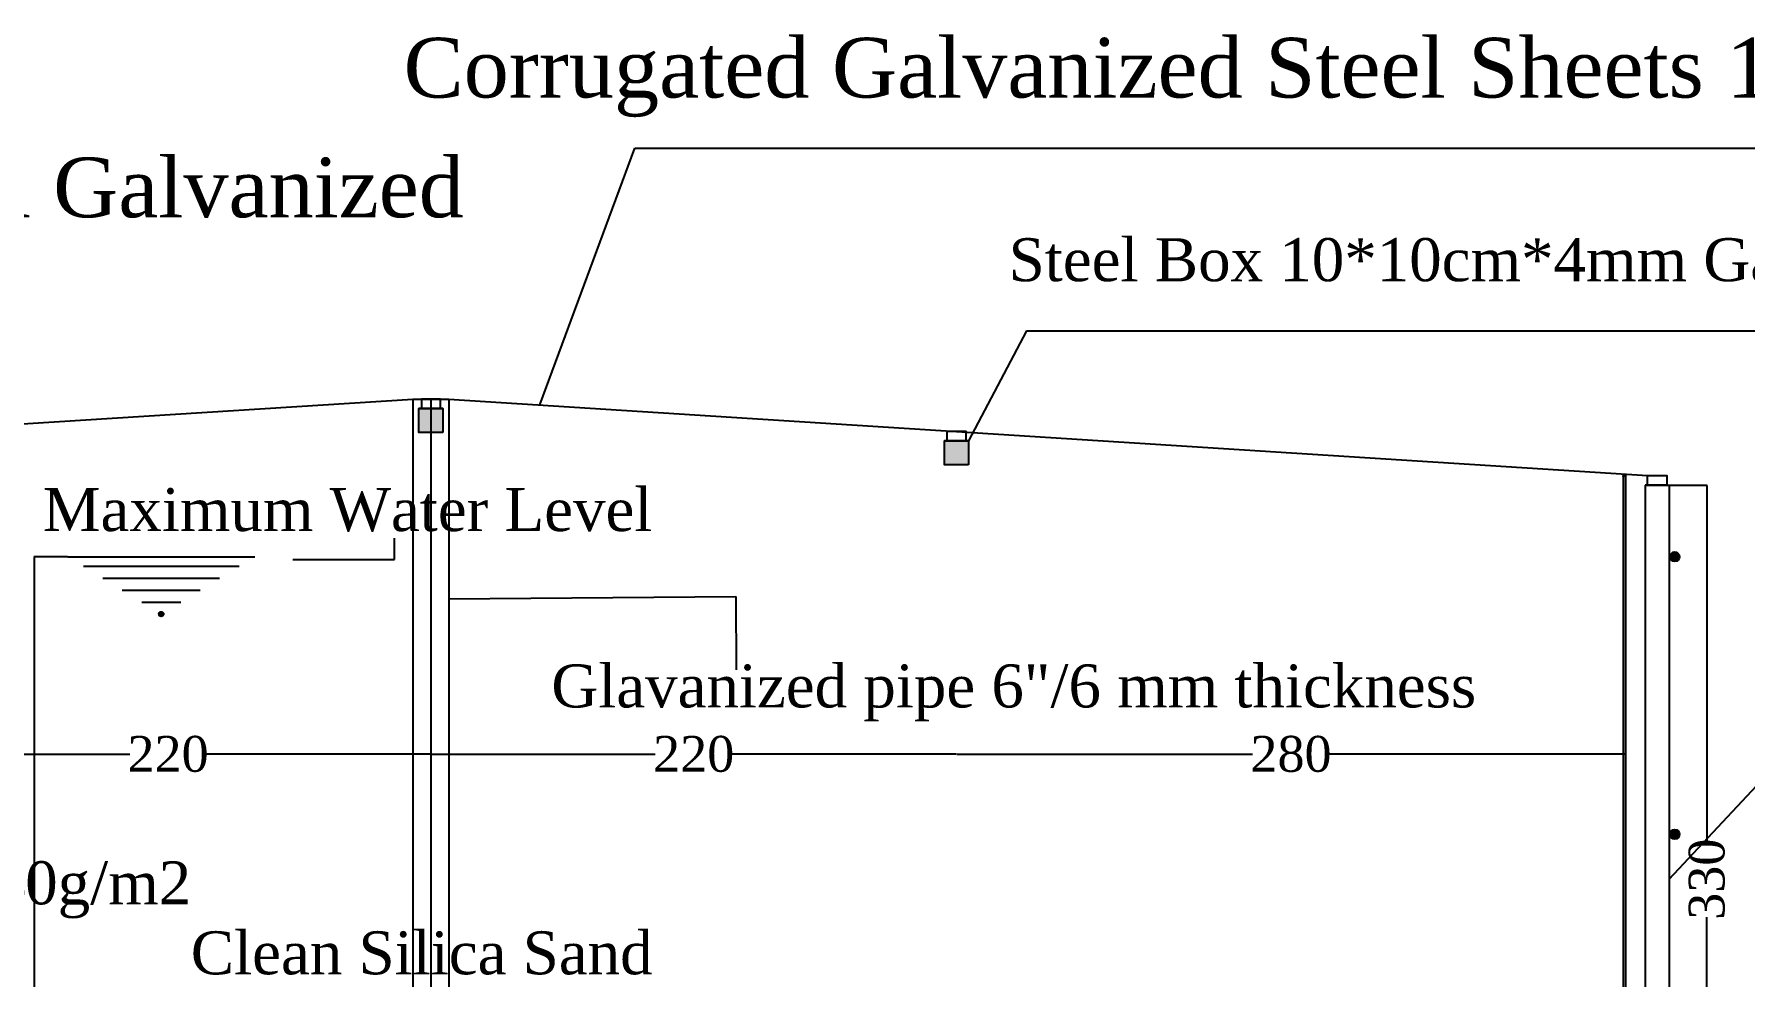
# Model space of a CAD drawing. Header units: centimetres. Extents: x 19229 to 51025, y 9487 to 24710.
# Drawn here: x 26003 to 26719, y 10953 to 11348 of the extents above; entities that cross this region are included whole.
import ezdxf

# ---------------------------------------------------------------- set-up
doc = ezdxf.new("R2010")
doc.units = ezdxf.units.CM
doc.layers.get('0').update_dxf_attribs({"linetype": 'CONTINUOUS'})
doc.layers.get('DEFPOINTS').update_dxf_attribs({"linetype": 'CONTINUOUS'})
doc.styles.add('style2', font='times.ttf', dxfattribs={"height": 15})
doc.styles.add('style3', font='times.ttf', dxfattribs={"height": 25})
doc.dimstyles.get("Standard").update_dxf_attribs({"dimtxt": 15, "dimasz": 0.18, "dimexe": 0.18, "dimexo": 0.0625, "dimgap": 0.09, "dimtad": 0, "dimdec": 0, "dimzin": 0, "dimdsep": 46, "dimtxsty": 'style2', "dimcen": 0.09, "dimadec": 0, "dimazin": 0, "dimtfac": 1, "dimtdec": 0, "dimtofl": 0, "dimtmove": 0, "dimatfit": 3, "dimfxl": 1, "dimtolj": 1, "dimtzin": 0, "dimarcsym": 0})

# ---------------------------------------------------------------- blocks, each defined once
blk = doc.blocks.new('*D54')
at = {"color": 0, "lineweight": -2, "ltscale": 20}
for p, q in [((26016.8, 11128.91), (26002.67, 11128.91)), ((26002.85, 11128.73), (26002.85, 10943.36)), ((26002.85, 10829.09), (26002.85, 10911.65)), ((25972.68, 10828.91), (26003.03, 10828.91))]:
    blk.add_line(p, q, dxfattribs=at)
at = {"color": 0, "ltscale": 20}
for points in [[(26002.82, 11128.73), (26002.88, 11128.73), (26002.85, 11128.91)], [(26002.82, 10829.09), (26002.88, 10829.09), (26002.85, 10828.91)]]:
    blk.add_solid(points, dxfattribs=at)
at = {"layer": 'DEFPOINTS', "color": 0, "ltscale": 20}
for p in [(26002.85, 11128.91), (26016.86, 11128.91), (25972.62, 10828.91)]:
    blk.add_point(p, dxfattribs=at)
at = {"color": 0, "ltscale": 20, "insert": (26002.85, 10927.51), "char_height": 15, "attachment_point": 5, "rotation": 90, "style": 'style2'}
blk.add_mtext('\\A1;300', dxfattribs=at)
blk = doc.blocks.new('*D55')
at = {"color": 0, "lineweight": -2, "ltscale": 20}
for p, q in [((26687.18, 11158.91), (26703.1, 11158.91)), ((26702.92, 11158.73), (26702.92, 11009.8)), ((26702.92, 10829.15), (26702.92, 10978.08)), ((26693.91, 10828.97), (26703.1, 10828.97))]:
    blk.add_line(p, q, dxfattribs=at)
at = {"color": 0, "ltscale": 20}
for points in [[(26702.89, 11158.73), (26702.95, 11158.73), (26702.92, 11158.91)], [(26702.89, 10829.15), (26702.95, 10829.15), (26702.92, 10828.97)]]:
    blk.add_solid(points, dxfattribs=at)
at = {"layer": 'DEFPOINTS', "color": 0, "ltscale": 20}
for p in [(26687.11, 11158.91), (26702.92, 11158.91), (26693.85, 10828.97)]:
    blk.add_point(p, dxfattribs=at)
at = {"color": 0, "ltscale": 20, "insert": (26702.92, 10993.94), "char_height": 15, "attachment_point": 5, "rotation": 90, "style": 'style2'}
blk.add_mtext('\\A1;330', dxfattribs=at)
blk = doc.blocks.new('*D62')
at = {"color": 0, "lineweight": -2, "ltscale": 20}
for p, q in [((26168.85, 11046.29), (26168.85, 11046.47)), ((26169.03, 11046.29), (26262.78, 11046.29)), ((26388.67, 11046.29), (26294.91, 11046.29)), ((26388.85, 11046.35), (26388.85, 11046.47))]:
    blk.add_line(p, q, dxfattribs=at)
at = {"color": 0, "ltscale": 20}
for points in [[(26169.03, 11046.32), (26169.03, 11046.26), (26168.85, 11046.29)], [(26388.67, 11046.32), (26388.67, 11046.26), (26388.85, 11046.29)]]:
    blk.add_solid(points, dxfattribs=at)
at = {"layer": 'DEFPOINTS', "color": 0, "ltscale": 20}
for p in [(26168.85, 11046.23), (26388.85, 11046.29), (26388.85, 11046.29)]:
    blk.add_point(p, dxfattribs=at)
at = {"color": 0, "ltscale": 20, "insert": (26278.85, 11046.29), "char_height": 15, "attachment_point": 5, "style": 'style2'}
blk.add_mtext('\\A1;220', dxfattribs=at)
blk = doc.blocks.new('*D63')
at = {"color": 0, "lineweight": -2, "ltscale": 20}
for p, q in [((26388.85, 11046.35), (26388.85, 11046.47)), ((26389.03, 11046.29), (26512.78, 11046.29)), ((26668.68, 11046.29), (26544.92, 11046.29)), ((26668.86, 11046.4), (26668.86, 11046.11))]:
    blk.add_line(p, q, dxfattribs=at)
at = {"color": 0, "ltscale": 20}
for points in [[(26389.03, 11046.32), (26389.03, 11046.26), (26388.85, 11046.29)], [(26668.68, 11046.32), (26668.68, 11046.26), (26668.86, 11046.29)]]:
    blk.add_solid(points, dxfattribs=at)
at = {"layer": 'DEFPOINTS', "color": 0, "ltscale": 20}
for p in [(26388.85, 11046.29), (26668.86, 11046.46), (26668.86, 11046.29)]:
    blk.add_point(p, dxfattribs=at)
at = {"color": 0, "ltscale": 20, "insert": (26528.85, 11046.29), "char_height": 15, "attachment_point": 5, "style": 'style2'}
blk.add_mtext('\\A1;280', dxfattribs=at)
blk = doc.blocks.new('*D64')
at = {"color": 0, "lineweight": -2, "ltscale": 20}
for p, q in [((25948.85, 11046.41), (25948.85, 11046.11)), ((25949.03, 11046.29), (26042.78, 11046.29)), ((26168.67, 11046.29), (26074.91, 11046.29)), ((26168.85, 11046.29), (26168.85, 11046.47))]:
    blk.add_line(p, q, dxfattribs=at)
at = {"color": 0, "ltscale": 20}
for points in [[(25949.03, 11046.32), (25949.03, 11046.26), (25948.85, 11046.29)], [(26168.67, 11046.32), (26168.67, 11046.26), (26168.85, 11046.29)]]:
    blk.add_solid(points, dxfattribs=at)
at = {"layer": 'DEFPOINTS', "color": 0, "ltscale": 20}
for p in [(25948.85, 11046.47), (25948.85, 11046.29), (26168.85, 11046.23)]:
    blk.add_point(p, dxfattribs=at)
at = {"color": 0, "ltscale": 20, "insert": (26058.85, 11046.29), "char_height": 15, "attachment_point": 5, "style": 'style2'}
blk.add_mtext('\\A1;220', dxfattribs=at)

msp = doc.modelspace()

# ---------------------------------------------------------------- hatches: boundary and pattern name
at = {"ltscale": 20}
h = msp.add_hatch(color=7, dxfattribs=at)
h.dxf.hatch_style = 1
h.paths.add_polyline_path([(26163.85, 11190.91), (26173.85, 11190.91), (26173.85, 11180.91), (26163.85, 11180.91)])
h = msp.add_hatch(color=7, dxfattribs=at)
h.dxf.hatch_style = 1
h.paths.add_polyline_path([(26383.85, 11177.35), (26393.85, 11177.35), (26393.85, 11167.35), (26383.85, 11167.35)])
h = msp.add_hatch(color=7, dxfattribs=at)
h.dxf.hatch_style = 1
h.paths.add_polyline_path([(26667.79, 11162.55, 0.125851), (26667.86, 11162.28), (26667.86, 11162.55), (26668.9, 11162.55, 1)])
h = msp.add_hatch(color=7, dxfattribs=at)
h.dxf.hatch_style = 1
h.paths.add_polyline_path([(26691.5, 11128.91, 1), (26687.5, 11128.91, 1)])
h = msp.add_hatch(color=7)
h.dxf.hatch_style = 1
h.paths.add_polyline_path([(26054.99, 11104.91, 1), (26056.99, 11104.91, 1)])
h = msp.add_hatch(color=7, dxfattribs=at)
h.dxf.hatch_style = 1
h.paths.add_polyline_path([(26691.5, 11012.74, 1), (26687.5, 11012.74, 1)])

# ---------------------------------------------------------------- linework, layer by layer
at = {"color": 7, "ltscale": 20}
for p, q in [((26214.51, 11192.47), (26254.25, 11299.87)), ((26254.25, 11299.87), (26815.57, 11299.87)), ((26418.15, 11223.51), (26393.85, 11177.35)), ((26418.15, 11223.51), (26731.69, 11223.51)), ((25659.58, 11162.91), (26161.35, 11194.91)), ((26161.35, 11194.91), (26176.35, 11194.91)), ((26173.85, 11190.91), (26163.85, 11190.91)), ((26176.35, 11194.91), (26678.11, 11162.91)), ((26393.85, 11177.35), (26383.85, 11177.35)), ((26678.11, 11158.91), (26677.11, 11158.91)), ((26677.11, 11158.91), (26687.11, 11158.91)), ((26153.6, 11127.76), (26153.6, 11136.73)), ((26111.01, 11127.76), (26153.6, 11127.76)), ((26176.35, 11111.34), (26296.52, 11112.23)), ((26296.52, 11112.23), (26296.62, 11081.54)), ((26687.11, 10993.91), (26727.84, 11037.5))]:
    msp.add_line(p, q, dxfattribs=at)
at = {"color": 7, "linetype": 'Continuous', "ltscale": 20}
for p, q in [((26161.35, 11194.91), (26161.35, 10843.91)), ((26168.85, 11194.91), (26168.85, 10843.91)), ((26176.35, 11194.91), (26176.35, 10843.91))]:
    msp.add_line(p, q, dxfattribs=at)
at = {"color": 7}
for p, q in [((26667.86, 11163.13), (26667.86, 10845.41)), ((26668.86, 11163.11), (26668.86, 10828.91)), ((26677.11, 11158.91), (26677.11, 10828.91)), ((26687.11, 11158.91), (26687.11, 10828.91)), ((26016.86, 11128.91), (26095.12, 11128.91)), ((26023.38, 11124.91), (26088.6, 11124.91)), ((26031.53, 11119.91), (26080.44, 11119.91)), ((26039.69, 11114.91), (26072.29, 11114.91)), ((26047.84, 11109.91), (26064.14, 11109.91)), ((26677.11, 11080.91), (26677.11, 11079.91))]:
    msp.add_line(p, q, dxfattribs=at)
at = {"color": 7, "ltscale": 20}
for points in [[(26173.85, 11180.91), (26163.85, 11180.91), (26163.85, 11190.91), (26173.85, 11190.91)], [(26164.85, 11190.91), (26172.85, 11190.91), (26172.85, 11194.91), (26164.85, 11194.91)], [(26393.85, 11167.35), (26383.85, 11167.35), (26383.85, 11177.35), (26393.85, 11177.35)], [(26384.85, 11177.35), (26392.85, 11177.35), (26392.85, 11181.35), (26384.85, 11181.35)], [(26686.11, 11158.91), (26678.11, 11158.91), (26678.11, 11162.91), (26686.11, 11162.91)]]:
    msp.add_lwpolyline(points, close=True, dxfattribs=at)
for centre in [(26689.5, 11128.91), (26689.5, 11012.74)]:
    msp.add_circle(centre, 2, dxfattribs=at)
at = {"color": 7}
msp.add_circle((26055.99, 11104.91), 1, dxfattribs=at)
at = {"color": 7, "ltscale": 20}
msp.add_arc((26668.35, 11162.55), 0.555, 337.45288, 208.69197, dxfattribs=at)

# ---------------------------------------------------------------- texts
at = {"color": 7, "style": 'style3'}
for s, height, p in [('Corrugated Galvanized Steel Sheets 1.5 mm', 25, (26157.41, 11321.09)), ('Steel Box 8*8cm*3mm Galvanized', 25, (25644.7, 11270.98)), ('Steel Box 10*10cm*4mm Galvanized', 18, (26410.68, 11244.22)), ('Maximum Water Level', 18, (26006.41, 11139.65)), ('Glavanized pipe 6"/6 mm thickness', 18, (26219.27, 11065.84)), ('Polyester Fabric Cover ≥ 740g/m2  ', 18, (25692.67, 10983.43)), ('Clean Silica Sand', 18, (26068.35, 10954.15))]:
    msp.add_text(s, height=height, dxfattribs=at).set_placement(p)

# ---------------------------------------------------------------- dimensions: what is measured, and where the dimension line sits
at = {"color": 7, "ltscale": 20}
dim = msp.add_linear_dim(base=(26702.92, 11158.91), p1=(26693.85, 10828.97), p2=(26687.11, 11158.91), angle=90, dimstyle='Standard', dxfattribs=at)
dim.commit()
dim.dimension.update_dxf_attribs({"geometry": '*D55', "text_midpoint": (26702.92, 10993.94)})
dim = msp.add_linear_dim(base=(26002.85, 11128.91), p1=(25972.62, 10828.91), p2=(26016.86, 11128.91), angle=90, dimstyle='Standard', dxfattribs=at)
dim.commit()
dim.dimension.update_dxf_attribs({"geometry": '*D54', "text_midpoint": (26002.85, 10927.51), "dimtype": 160})
for base, p1, p2, picture, middle in [((25948.85, 11046.29), (26168.85, 11046.23), (25948.85, 11046.47), '*D64', (26058.85, 11046.29)), ((26668.86, 11046.29), (26388.85, 11046.29), (26668.86, 11046.46), '*D63', (26528.85, 11046.29))]:
    dim = msp.add_linear_dim(base=base, p1=p1, p2=p2, dimstyle='Standard', override={"dimtmove": 1}, dxfattribs=at)
    dim.commit()
    dim.dimension.update_dxf_attribs({"geometry": picture, "text_midpoint": middle})
dim = msp.add_linear_dim(base=(26388.85, 11046.29), p1=(26168.85, 11046.23), p2=(26388.85, 11046.29), dimstyle='Standard', dxfattribs=at)
dim.commit()
dim.dimension.update_dxf_attribs({"geometry": '*D62', "text_midpoint": (26278.85, 11046.29)})

doc.saveas('drawing.dxf')
